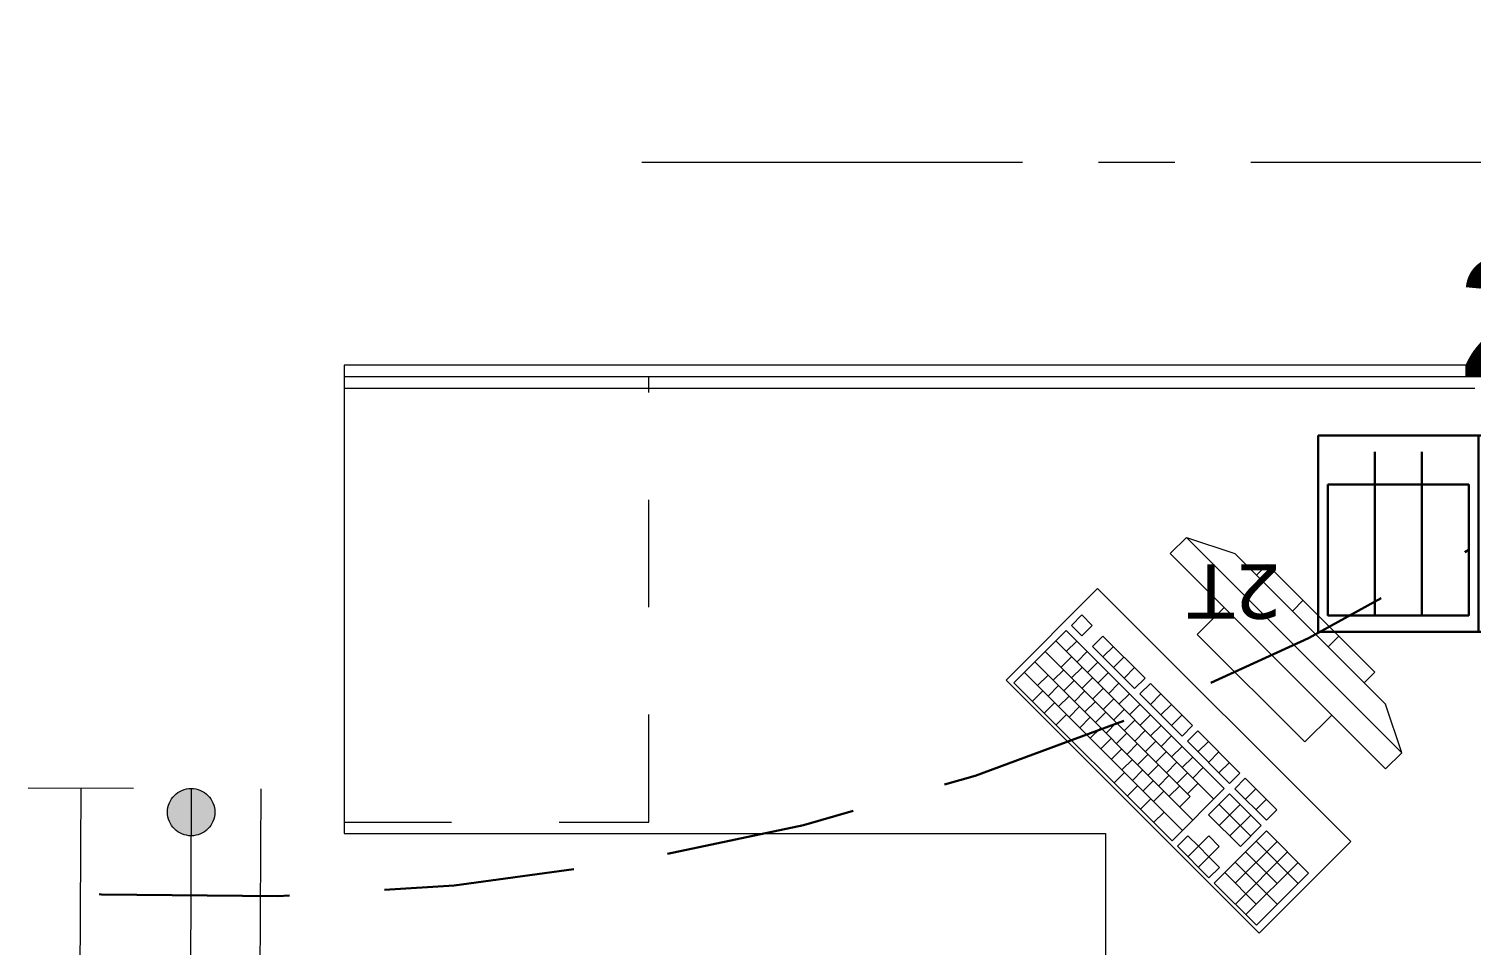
# Model space of a CAD drawing. Header units: inches. Extents: x -19 to 5698, y -728 to 92.
# Drawn here: x 194.97 to 196.864, y 19.871 to 21.075 of the extents above; entities that cross this region are included whole.
import ezdxf

# ---------------------------------------------------------------- set-up
doc = ezdxf.new("R2010")
doc.units = ezdxf.units.IN
doc.header["$MEASUREMENT"] = 0
for name, pattern in [('HIDDEN', [0.375, 0.25, -0.125]), ('Punto & Raya', [0.65, 0.5, -0.075, 0, -0.075]), ('Rayas', [0.282222, 0.141111, -0.141111]), ('RAYITAS', [0.375, 0.25, -0.125])]:
    doc.linetypes.add(name, pattern=pattern)
doc.layers.get('0').update_dxf_attribs({"color": 61})
for name, color, linetype, lineweight in [('00 conduct tomacorr', 120, 'HIDDEN', 30), ('00 IE LUZ EMERGENCIA', 253, 'Continuous', 0), ('T-TECHO-E', 150, 'Continuous', 20), ('TOMACORRIENTE', 22, 'RAYITAS', 9)]:
    doc.layers.add(name, color=color, linetype=linetype, lineweight=lineweight)
doc.layers.add('02 _ ARQ _ ALB _ Ejes Generales', color=251, linetype='Continuous')
doc.layers.add('Interior - Mobiliario', color=7, linetype='Continuous')
doc.styles.add('Annotative', font='arial.ttf')

# ---------------------------------------------------------------- blocks, each defined once
blk = doc.blocks.new('CAJA POP UP 6 MODULOS')
at = {"layer": '00 conduct tomacorr', "linetype": 'Continuous'}
for p, q in [((-0.095, -0.165), (-0.095, -0.0151)), ((-0.052, -0.165), (-0.052, -0.0151)), ((0.052, -0.165), (0.052, -0.0151)), ((0.095, -0.165), (0.095, -0.0151)), ((0, -0.165), (0, -0.18))]:
    blk.add_line(p, q, dxfattribs=at)
for points in [[(-0.147, 0), (0.147, 0), (0.147, -0.18), (-0.147, -0.18)], [(0, 0), (0.147, 0), (0.147, -0.18), (0, -0.18)]]:
    blk.add_lwpolyline(points, close=True, dxfattribs=at)
for points in [[(-0.138, -0.045), (-0.009, -0.045), (-0.009, -0.165), (-0.138, -0.165), (-0.138, -0.045)], [(0.009, -0.045), (0.138, -0.045), (0.138, -0.165), (0.009, -0.165), (0.009, -0.045)]]:
    blk.add_lwpolyline(points, dxfattribs=at)
at = {"color": 1, "insert": (-0.1807, -0.168), "char_height": 0.05, "attachment_point": 1, "rotation": 180}
blk.add_mtext_dynamic_manual_height_columns('{\\fVerdana|b0|i0|c0|p34;2T}', width=0.000481, gutter_width=0.1561, heights=[0], dxfattribs=at)
blk = doc.blocks.new('a')
at = {"layer": 'TOMACORRIENTE', "ltscale": 0.05}
h = blk.add_hatch(color=4, dxfattribs=at)
edge = h.paths.add_edge_path()
edge.add_arc((0, 0.0752), 0.0211, 0, 360)
at = {"layer": 'TOMACORRIENTE', "color": 4}
for p, q in [((-0.1455, 0.0963), (-0.0515, 0.0963)), ((-0.0985, 0.0963), (-0.0985, -0.0966)), ((0, 0.0963), (0, -0.0963)), ((0.0623, -0.0963), (0.0623, 0.0963))]:
    blk.add_line(p, q, dxfattribs=at)
blk.add_circle((0, 0.0752), 0.0211, dxfattribs=at)
blk = doc.blocks.new('CABLE 3FACE')
at = {"layer": 'T-TECHO-E', "rotation": 59.94170052614085}
blk.add_blockref('a', (0, 0), dxfattribs=at)

msp = doc.modelspace()

# ---------------------------------------------------------------- linework, layer by layer
at = {"layer": '00 conduct tomacorr'}
for centre, radius, start, end in [((191.1079, 24.2602), 4.315, 300.8414, 59.092), ((195.2145, 23.1344), 3.2, 233.6992, 300.9633)]:
    msp.add_arc(centre, radius, start, end, dxfattribs=at)
at = {"layer": '02 _ ARQ _ ALB _ Ejes Generales', "color": 251, "linetype": 'Punto & Raya', "lineweight": 13, "true_color": 0x636466}
msp.add_line((195.7749, 20.9), (197.7749, 20.9), dxfattribs=at)
at = {"layer": 'Interior - Mobiliario', "color": 175, "linetype": 'Continuous', "lineweight": 13}
for p, q in [((195.3841, 20.633), (195.3841, 20.603)), ((196.8691, 20.633), (195.3841, 20.633)), ((195.3841, 20.603), (196.8691, 20.603)), ((196.4902, 20.4069), (196.469, 20.3857)), ((196.773, 20.124), (196.4902, 20.4069)), ((196.4902, 20.4069), (196.5538, 20.3857)), ((196.469, 20.3857), (196.7518, 20.1028)), ((196.5538, 20.3857), (196.7518, 20.1877)), ((196.5963, 20.3715), (196.5821, 20.3574)), ((196.7377, 20.2301), (196.5963, 20.3715)), ((196.5821, 20.3574), (196.7235, 20.216)), ((196.5397, 20.315), (196.5043, 20.2796)), ((196.6811, 20.1735), (196.5397, 20.315)), ((196.6293, 20.3102), (196.6434, 20.3244)), ((196.3528, 20.3051), (196.3391, 20.2914)), ((196.3391, 20.2914), (196.3529, 20.2776)), ((196.3666, 20.2913), (196.3528, 20.3051)), ((196.3529, 20.2776), (196.3666, 20.2913)), ((196.3322, 20.2846), (196.2637, 20.216)), ((196.3185, 20.2709), (196.5262, 20.0631)), ((196.5399, 20.0769), (196.3322, 20.2846)), ((196.3324, 20.257), (196.3461, 20.2707)), ((196.3805, 20.2774), (196.3668, 20.2637)), ((196.4359, 20.2221), (196.3805, 20.2774)), ((196.5043, 20.2796), (196.6458, 20.1382)), ((196.6764, 20.2631), (196.6905, 20.2772)), ((196.3048, 20.2571), (196.4952, 20.0667)), ((196.3256, 20.2364), (196.3393, 20.2501)), ((196.3462, 20.2432), (196.3599, 20.2569)), ((196.3668, 20.2637), (196.4222, 20.2083)), ((196.3806, 20.2499), (196.3943, 20.2636)), ((196.3945, 20.236), (196.4082, 20.2498)), ((196.2774, 20.2297), (196.4851, 20.022)), ((196.2911, 20.2434), (196.4988, 20.0357)), ((196.3153, 20.2192), (196.329, 20.2329)), ((196.3394, 20.2225), (196.3531, 20.2362)), ((196.3601, 20.2293), (196.3738, 20.243)), ((196.4083, 20.2222), (196.422, 20.2359)), ((196.7235, 20.216), (196.7377, 20.2301)), ((196.2637, 20.216), (196.4714, 20.0083)), ((196.2947, 20.2124), (196.3084, 20.2261)), ((196.3085, 20.1986), (196.3222, 20.2123)), ((196.3292, 20.2054), (196.3429, 20.2191)), ((196.3533, 20.2087), (196.367, 20.2224)), ((196.3739, 20.2155), (196.3876, 20.2292)), ((196.3878, 20.2016), (196.4015, 20.2153)), ((196.4222, 20.2083), (196.4359, 20.2221)), ((196.4428, 20.2151), (196.4291, 20.2014)), ((196.4982, 20.1597), (196.4428, 20.2151)), ((196.2879, 20.1918), (196.3016, 20.2055)), ((196.3224, 20.1847), (196.3361, 20.1984)), ((196.343, 20.1915), (196.3567, 20.2052)), ((196.3671, 20.1948), (196.3808, 20.2085)), ((196.381, 20.181), (196.3947, 20.1947)), ((196.4016, 20.1878), (196.4153, 20.2015)), ((196.4291, 20.2014), (196.4845, 20.146)), ((196.4429, 20.1876), (196.4567, 20.2013)), ((196.3035, 20.1762), (196.3172, 20.1899)), ((196.319, 20.1606), (196.3328, 20.1743)), ((196.3362, 20.1709), (196.3499, 20.1846)), ((196.3569, 20.1777), (196.3706, 20.1914)), ((196.3707, 20.1638), (196.3844, 20.1775)), ((196.3948, 20.1671), (196.4085, 20.1809)), ((196.4154, 20.1739), (196.4292, 20.1876)), ((196.4293, 20.1601), (196.443, 20.1738)), ((196.4568, 20.1737), (196.4705, 20.1874)), ((196.4706, 20.1599), (196.4843, 20.1736)), ((196.6458, 20.1382), (196.6811, 20.1735)), ((196.773, 20.124), (196.7518, 20.1877)), ((196.3501, 20.157), (196.3638, 20.1707)), ((196.3639, 20.1432), (196.3776, 20.1569)), ((196.3846, 20.15), (196.3983, 20.1637)), ((196.4087, 20.1533), (196.4224, 20.167)), ((196.4431, 20.1462), (196.4569, 20.1599)), ((196.4845, 20.146), (196.4982, 20.1597)), ((196.3778, 20.1293), (196.3915, 20.143)), ((196.3984, 20.1361), (196.4121, 20.1498)), ((196.4123, 20.1223), (196.426, 20.136)), ((196.4225, 20.1394), (196.4362, 20.1532)), ((196.4364, 20.1256), (196.4501, 20.1393)), ((196.457, 20.1324), (196.4707, 20.1461)), ((196.5051, 20.1528), (196.4914, 20.1391)), ((196.4914, 20.1391), (196.5468, 20.0837)), ((196.5605, 20.0974), (196.5051, 20.1528)), ((196.5053, 20.1253), (196.519, 20.139)), ((196.3916, 20.1155), (196.4053, 20.1292)), ((196.4261, 20.1084), (196.4398, 20.1221)), ((196.4502, 20.1117), (196.4639, 20.1255)), ((196.4708, 20.1185), (196.4846, 20.1323)), ((196.4847, 20.1047), (196.4984, 20.1184)), ((196.5191, 20.1114), (196.5328, 20.1251)), ((196.7518, 20.1028), (196.773, 20.124)), ((196.3952, 20.0845), (196.4089, 20.0982)), ((196.4055, 20.1016), (196.4192, 20.1153)), ((196.4193, 20.0878), (196.433, 20.1015)), ((196.4399, 20.0946), (196.4537, 20.1083)), ((196.464, 20.0979), (196.4778, 20.1116)), ((196.4779, 20.0841), (196.4916, 20.0978)), ((196.4985, 20.0908), (196.5122, 20.1046)), ((196.5329, 20.0976), (196.5467, 20.1113)), ((196.5468, 20.0837), (196.5605, 20.0974)), ((196.4125, 20.0671), (196.4262, 20.0809)), ((196.4332, 20.0739), (196.4469, 20.0876)), ((196.4538, 20.0807), (196.4675, 20.0944)), ((196.4676, 20.0669), (196.4814, 20.0806)), ((196.4917, 20.0702), (196.5055, 20.0839)), ((196.5674, 20.0905), (196.5537, 20.0768)), ((196.609, 20.049), (196.5674, 20.0905)), ((196.4298, 20.0498), (196.4435, 20.0635)), ((196.447, 20.0601), (196.4607, 20.0738)), ((196.4714, 20.0083), (196.5399, 20.0769)), ((196.4815, 20.053), (196.4952, 20.0667)), ((196.5469, 20.0699), (196.5194, 20.0425)), ((196.5884, 20.0284), (196.5469, 20.0699)), ((196.5537, 20.0768), (196.5953, 20.0353)), ((196.5676, 20.0629), (196.5813, 20.0767)), ((196.5814, 20.0491), (196.5951, 20.0628)), ((196.4471, 20.0325), (196.4609, 20.0462)), ((196.5194, 20.0425), (196.561, 20.001)), ((196.5332, 20.0562), (196.5747, 20.0147)), ((196.5333, 20.0287), (196.5607, 20.0561)), ((196.5471, 20.0148), (196.5746, 20.0422)), ((196.5953, 20.0353), (196.609, 20.049)), ((196.5953, 20.0215), (196.5268, 19.9529)), ((196.561, 20.001), (196.5884, 20.0284)), ((196.6507, 19.9661), (196.5953, 20.0215)), ((196.492, 20.0151), (196.4783, 20.0014)), ((196.5059, 20.0012), (196.492, 20.0151)), ((196.5196, 20.0149), (196.5059, 20.0012)), ((196.5334, 20.0011), (196.5196, 20.0149)), ((196.5543, 19.9528), (196.6092, 20.0076)), ((196.5816, 20.0078), (196.637, 19.9524)), ((196.4783, 20.0014), (196.5198, 19.9598)), ((196.4921, 19.9875), (196.5059, 20.0012)), ((196.5059, 20.0012), (196.5197, 19.9874)), ((196.506, 19.9737), (196.5197, 19.9874)), ((196.5197, 19.9874), (196.5334, 20.0011)), ((196.5336, 19.9735), (196.5197, 19.9874)), ((196.5545, 19.9252), (196.623, 19.9938)), ((196.5679, 19.994), (196.6094, 19.9525)), ((196.5198, 19.9598), (196.5336, 19.9735)), ((196.5405, 19.9666), (196.582, 19.9251)), ((196.5542, 19.9803), (196.6096, 19.9249)), ((196.5683, 19.9114), (196.6369, 19.9799)), ((196.5822, 19.8975), (196.6507, 19.9661)), ((196.5268, 19.9529), (196.5822, 19.8975))]:
    msp.add_line(p, q, dxfattribs=at)
at = {"layer": 'Interior - Mobiliario', "color": 175, "linetype": 'Rayas', "lineweight": 13}
for p, q in [((195.7841, 20.033), (195.7841, 20.618)), ((195.3841, 20.033), (195.7841, 20.033))]:
    msp.add_line(p, q, dxfattribs=at)
at = {"layer": 'Interior - Mobiliario', "color": 175, "linetype": 'Continuous', "lineweight": 13, "flags": 128}
for points in [[(196.8841, 20.618), (195.3841, 20.618), (195.3841, 20.018), (196.3841, 20.018), (196.3841, 19.318), (196.8841, 19.318)], [(196.3735, 20.3397), (196.2533, 20.2195), (196.5856, 19.8872), (196.7059, 20.0074)]]:
    msp.add_lwpolyline(points, close=True, dxfattribs=at)

# ---------------------------------------------------------------- block references
at = {"layer": '00 conduct tomacorr', "xscale": 1.432830642179531, "yscale": 1.432830642179531, "zscale": 1.432830642179531}
msp.add_blockref('CAJA POP UP 6 MODULOS', (196.8738, 20.5408), dxfattribs=at)
at = {"layer": '00 conduct tomacorr', "xscale": 1.47256122672843, "yscale": 1.47256122672843, "zscale": 1.47256122672843, "rotation": 299.7894777823319}
msp.add_blockref('CABLE 3FACE', (195.1826, 19.9353), dxfattribs=at)

# ---------------------------------------------------------------- texts
at = {"layer": '00 IE LUZ EMERGENCIA', "style": 'Annotative'}
msp.add_attdef('2', (196.8453, 20.618), '', height=0.1562, dxfattribs=at)

doc.saveas('drawing.dxf')
